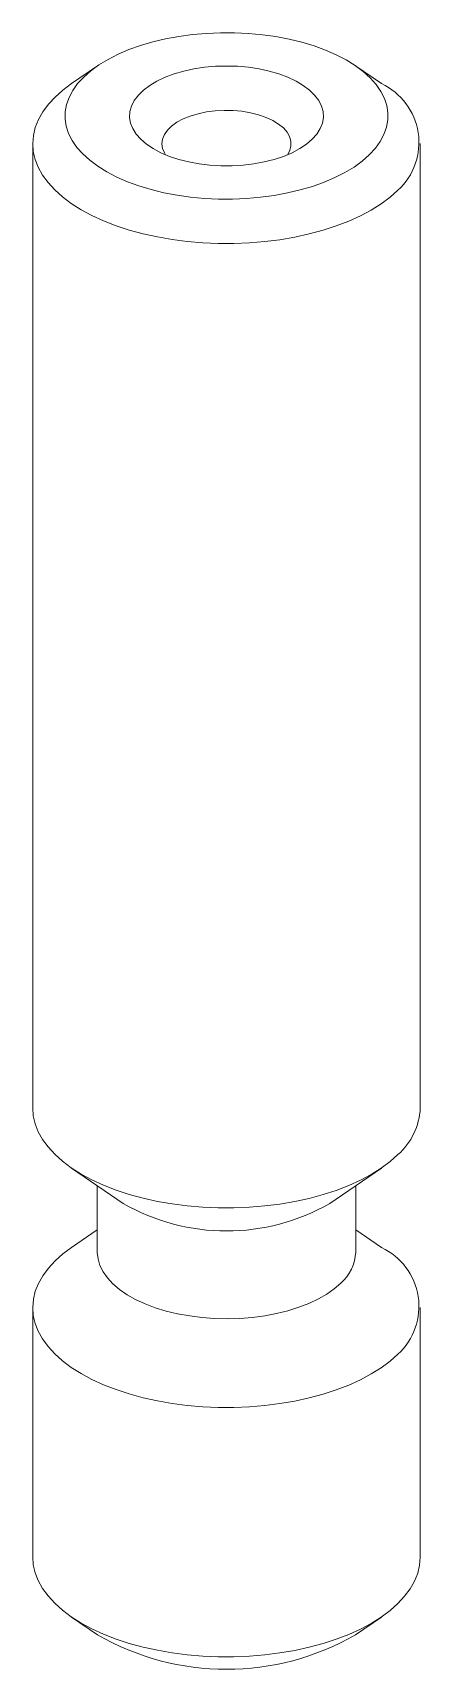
# Paper-space layout '_Trimetric' of a CAD drawing. Header units: millimetres. Extents: x -3 to 3, y -1.3 to 24.
import ezdxf

# ---------------------------------------------------------------- set-up
doc = ezdxf.new("R2010")
doc.units = ezdxf.units.MM

psp = doc.layouts.new('_Trimetric')

# ---------------------------------------------------------------- linework, layer by layer
at = {"color": 7, "linetype": 'Continuous', "lineweight": 15}
for p, q in [((-1.998, 23.489), (-2.398, 23.215)), ((2.398, 23.215), (1.998, 23.489)), ((-3, 22.286), (-3, 7.372)), ((3, 7.372), (3, 22.286)), ((-2.398, 6.443), (-1.599, 5.896)), ((1.599, 5.896), (2.398, 6.443)), ((-2, 6.17), (-2, 5.143)), ((2, 5.143), (2, 6.17)), ((-2, 5.487), (-2.398, 5.214)), ((2.398, 5.214), (2, 5.487)), ((-3, 4.286), (-3, 0.429)), ((3, 0.429), (3, 4.286)), ((-2.398, -0.5), (-1.998, -0.774)), ((1.998, -0.774), (2.398, -0.5))]:
    psp.add_line(p, q, dxfattribs=at)
at = {"color": 7, "linetype": 'Continuous', "lineweight": 15, "flags": 128}
for points in [[(2.211, 22.114), (2.304, 22.216), (2.38, 22.321), (2.438, 22.429), (2.477, 22.54), (2.497, 22.652), (2.498, 22.764), (2.48, 22.876), (2.444, 22.987), (2.388, 23.095), (2.315, 23.201), (2.224, 23.303), (2.116, 23.401), (1.992, 23.493), (1.853, 23.58), (1.699, 23.659), (1.533, 23.732), (1.355, 23.797), (1.167, 23.854), (0.97, 23.902), (0.765, 23.941), (0.555, 23.97), (0.34, 23.991), (0.123, 24.001), (-0.095, 24.002), (-0.312, 23.992), (-0.527, 23.974), (-0.738, 23.945), (-0.944, 23.907), (-1.142, 23.86), (-1.331, 23.805), (-1.511, 23.741), (-1.679, 23.669), (-1.834, 23.59), (-1.975, 23.504), (-2.101, 23.413), (-2.211, 23.316), (-2.304, 23.214), (-2.38, 23.109), (-2.438, 23.001), (-2.477, 22.89), (-2.497, 22.778), (-2.498, 22.666), (-2.48, 22.554), (-2.444, 22.443), (-2.388, 22.335), (-2.315, 22.229), (-2.224, 22.127), (-2.116, 22.029), (-1.992, 21.937), (-1.853, 21.85), (-1.699, 21.77), (-1.533, 21.698), (-1.355, 21.633), (-1.167, 21.576), (-0.97, 21.528), (-0.765, 21.489), (-0.555, 21.459), (-0.34, 21.439), (-0.123, 21.429), (0.095, 21.428), (0.312, 21.437), (0.527, 21.456), (0.738, 21.485), (0.944, 21.523), (1.142, 21.57), (1.331, 21.625), (1.511, 21.689), (1.679, 21.761), (1.834, 21.84), (1.975, 21.925), (2.101, 22.017), (2.211, 22.114)], [(1.327, 22.354), (1.238, 22.279), (1.134, 22.209), (1.014, 22.146), (0.882, 22.09), (0.738, 22.042), (0.584, 22.003), (0.423, 21.974), (0.256, 21.954), (0.086, 21.944), (-0.086, 21.944), (-0.256, 21.954), (-0.423, 21.974), (-0.584, 22.003), (-0.738, 22.042), (-0.882, 22.09), (-1.014, 22.146), (-1.134, 22.209), (-1.238, 22.279), (-1.327, 22.354), (-1.398, 22.435), (-1.451, 22.519), (-1.485, 22.605), (-1.499, 22.693), (-1.494, 22.781), (-1.47, 22.868), (-1.427, 22.954), (-1.364, 23.036), (-1.284, 23.114), (-1.188, 23.187), (-1.076, 23.253), (-0.949, 23.313), (-0.811, 23.365), (-0.662, 23.408), (-0.504, 23.443), (-0.34, 23.467), (-0.171, 23.482), (0, 23.487), (0.171, 23.482), (0.34, 23.467), (0.504, 23.443), (0.662, 23.408), (0.811, 23.365), (0.95, 23.313), (1.076, 23.253), (1.188, 23.187), (1.285, 23.114), (1.364, 23.036), (1.427, 22.954), (1.47, 22.868), (1.495, 22.781), (1.499, 22.693), (1.485, 22.605), (1.451, 22.519), (1.398, 22.435), (1.327, 22.354)], [(2.653, 21.565), (2.532, 21.458), (2.394, 21.355), (2.241, 21.259), (2.073, 21.17), (1.892, 21.087), (1.699, 21.013), (1.494, 20.947), (1.28, 20.889), (1.058, 20.84), (0.828, 20.801), (0.594, 20.772), (0.355, 20.752), (0.114, 20.742), (-0.127, 20.743), (-0.368, 20.753), (-0.607, 20.773), (-0.841, 20.803), (-1.07, 20.843), (-1.292, 20.892), (-1.506, 20.95), (-1.71, 21.017), (-1.903, 21.092), (-2.083, 21.174), (-2.25, 21.264), (-2.402, 21.361), (-2.539, 21.463), (-2.659, 21.571), (-2.763, 21.684), (-2.848, 21.8), (-2.914, 21.92), (-2.962, 22.042), (-2.991, 22.165), (-3, 22.29), (-2.99, 22.414), (-2.96, 22.538), (-2.911, 22.659), (-2.843, 22.779), (-2.757, 22.895), (-2.653, 23.007), (-2.532, 23.115), (-2.398, 23.215)], [(0.942, 22.114), (0.979, 22.181), (0.998, 22.252), (0.997, 22.324), (0.977, 22.395), (0.939, 22.464), (0.881, 22.53), (0.807, 22.59), (0.717, 22.645), (0.613, 22.693), (0.497, 22.733), (0.372, 22.764), (0.239, 22.786), (0.101, 22.799), (-0.038, 22.801), (-0.177, 22.793), (-0.312, 22.776), (-0.441, 22.749), (-0.562, 22.712), (-0.671, 22.668), (-0.768, 22.616), (-0.85, 22.558), (-0.915, 22.494), (-0.962, 22.427), (-0.991, 22.356), (-1, 22.285), (-0.99, 22.213), (-0.96, 22.143), (-0.942, 22.114)], [(2.653, 6.651), (2.532, 6.543), (2.394, 6.441), (2.241, 6.344), (2.073, 6.255), (1.892, 6.173), (1.699, 6.098), (1.494, 6.032), (1.28, 5.974), (1.058, 5.926), (0.828, 5.887), (0.594, 5.857), (0.355, 5.837), (0.114, 5.828), (-0.127, 5.828), (-0.368, 5.838), (-0.607, 5.858), (-0.841, 5.888), (-1.07, 5.928), (-1.292, 5.977), (-1.506, 6.035), (-1.71, 6.102), (-1.903, 6.177), (-2.083, 6.26), (-2.25, 6.35), (-2.402, 6.446), (-2.539, 6.549), (-2.659, 6.657), (-2.763, 6.769), (-2.848, 6.886), (-2.914, 7.005), (-2.962, 7.127), (-2.991, 7.251), (-3, 7.372)], [(2.653, 3.565), (2.532, 3.457), (2.394, 3.355), (2.241, 3.259), (2.073, 3.169), (1.892, 3.087), (1.699, 3.012), (1.494, 2.946), (1.28, 2.888), (1.058, 2.84), (0.828, 2.801), (0.594, 2.771), (0.355, 2.752), (0.114, 2.742), (-0.127, 2.742), (-0.368, 2.752), (-0.607, 2.773), (-0.841, 2.803), (-1.07, 2.842), (-1.292, 2.891), (-1.506, 2.949), (-1.71, 3.016), (-1.903, 3.091), (-2.083, 3.174), (-2.25, 3.264), (-2.402, 3.36), (-2.539, 3.463), (-2.659, 3.571), (-2.763, 3.683), (-2.848, 3.8), (-2.914, 3.919), (-2.962, 4.041), (-2.991, 4.165), (-3, 4.289), (-2.99, 4.414), (-2.96, 4.537), (-2.911, 4.659), (-2.843, 4.778), (-2.757, 4.895), (-2.653, 5.007), (-2.532, 5.115), (-2.398, 5.214)], [(1.769, 4.662), (1.669, 4.575), (1.553, 4.494), (1.422, 4.419), (1.277, 4.35), (1.12, 4.29), (0.952, 4.237), (0.775, 4.193), (0.591, 4.159), (0.401, 4.134), (0.207, 4.118), (0.011, 4.113), (-0.185, 4.117), (-0.38, 4.132), (-0.57, 4.156), (-0.756, 4.189), (-0.933, 4.232), (-1.102, 4.283), (-1.261, 4.343), (-1.407, 4.411), (-1.539, 4.485), (-1.657, 4.566), (-1.759, 4.653), (-1.844, 4.744), (-1.911, 4.839), (-1.959, 4.937), (-1.989, 5.037), (-2, 5.138), (-2, 5.143)], [(-3, 0.429), (-2.991, 0.308), (-2.962, 0.184), (-2.914, 0.062), (-2.848, -0.057), (-2.763, -0.174), (-2.659, -0.286), (-2.539, -0.394), (-2.402, -0.497), (-2.25, -0.593), (-2.083, -0.683), (-1.903, -0.766), (-1.71, -0.841), (-1.506, -0.908), (-1.292, -0.966), (-1.07, -1.015), (-0.841, -1.055), (-0.607, -1.085), (-0.368, -1.105), (-0.127, -1.115), (0.114, -1.115), (0.355, -1.106), (0.594, -1.086), (0.828, -1.056), (1.058, -1.017), (1.28, -0.969), (1.494, -0.911), (1.699, -0.845), (1.892, -0.77), (2.073, -0.688), (2.241, -0.599), (2.394, -0.502), (2.532, -0.4), (2.653, -0.293), (2.757, -0.18), (2.843, -0.064), (2.911, 0.055), (2.96, 0.177), (2.99, 0.301), (3, 0.425), (3, 0.429)]]:
    psp.add_lwpolyline(points, dxfattribs=at)
at = {"color": 7, "linetype": 'Continuous', "lineweight": 15}
for centre, radius, start, end in [((1.976, 22.305), 1.003, 312.4961, 65.0929), ((1.976, 7.42), 1.025, 311.3529, 357.2852), ((0, 8.686), 3.216, 240.1898, 299.8102), ((1.314, 5.177), 0.687, 311.4804, 357.1577), ((1.976, 4.304), 1.003, 312.4961, 65.0929), ((0, 2.693), 4.002, 240.0415, 299.9585)]:
    psp.add_arc(centre, radius, start, end, dxfattribs=at)

doc.saveas('drawing.dxf')
